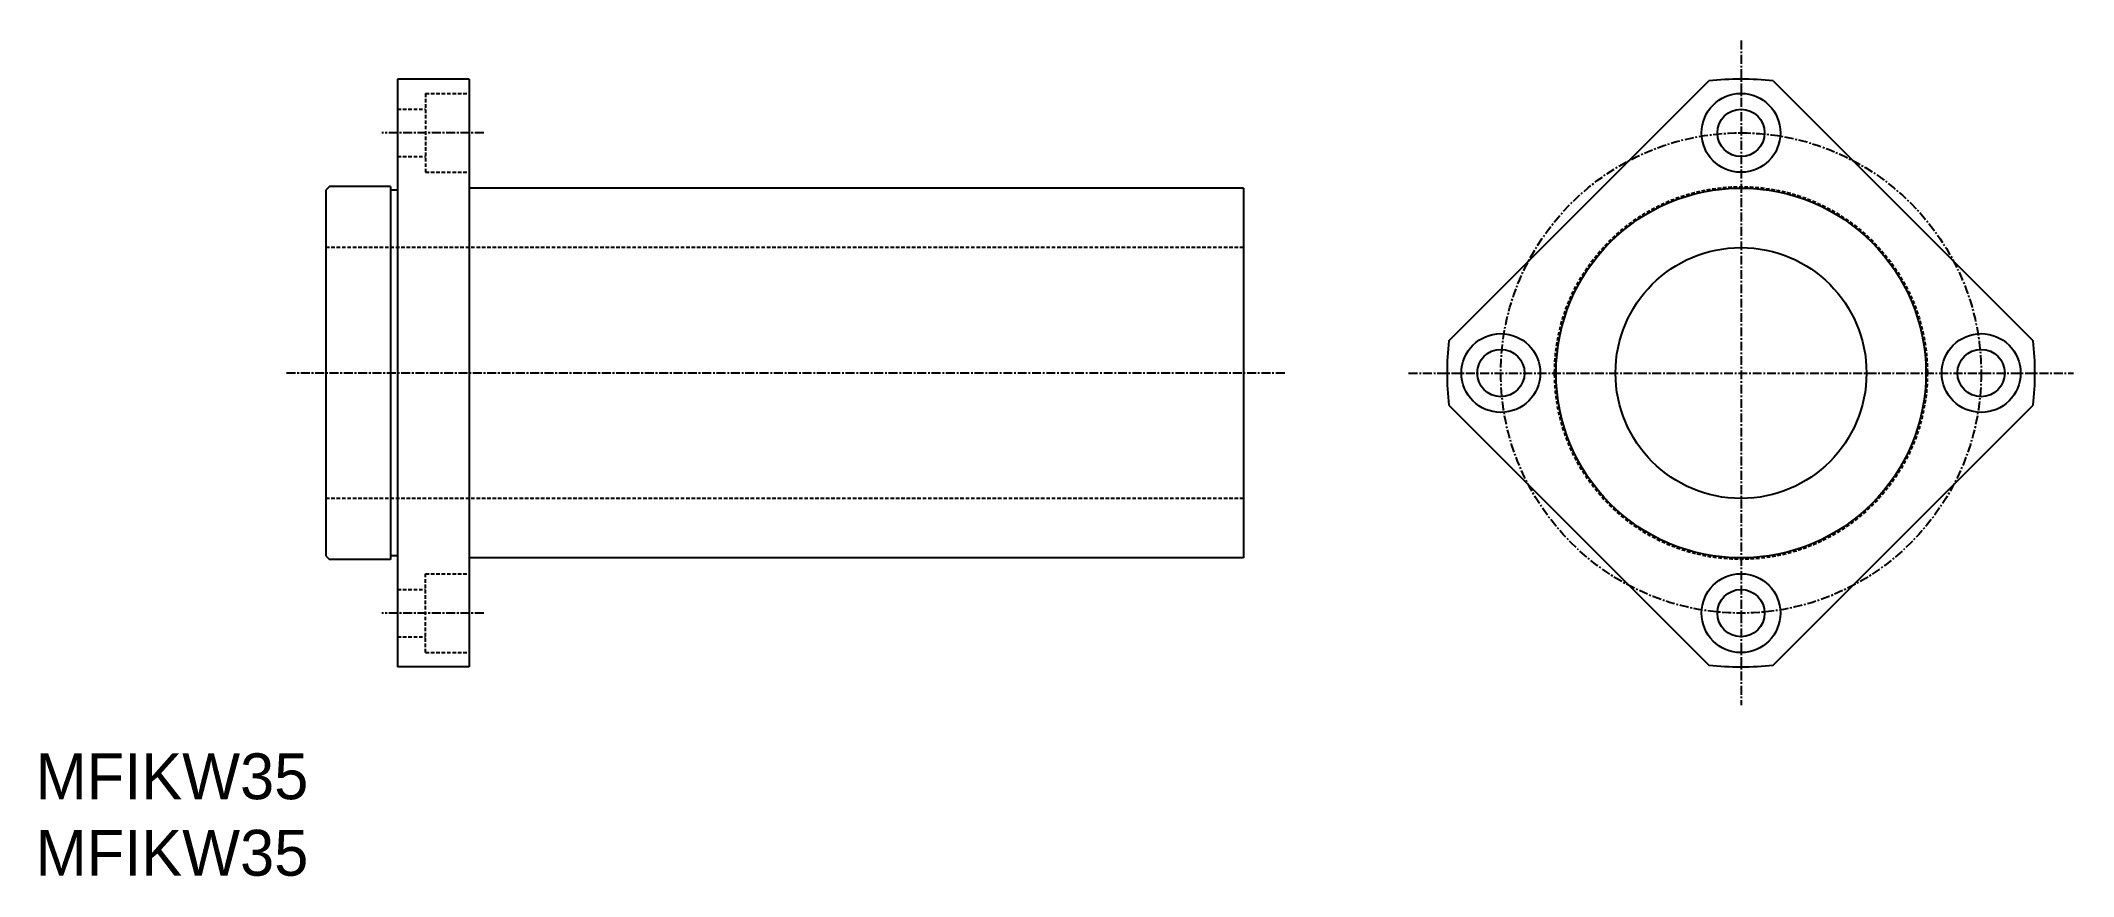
# Model space of a CAD drawing. Extents: x 54 to 338, y 37 to 153.
import ezdxf

# ---------------------------------------------------------------- set-up
doc = ezdxf.new("R2010")
doc.units = 0
doc.linetypes.add('CENTER', pattern=[2, 1.25, -0.25, 0.25, -0.25])
doc.linetypes.add('DASHED', pattern=[0.75, 0.5, -0.25])
doc.layers.get('0').update_dxf_attribs({"linetype": 'CONTINUOUS'})
doc.layers.add('CENTER', color=1, linetype='CENTER')

msp = doc.modelspace()

# ---------------------------------------------------------------- linework, layer by layer
at = {"color": 7, "linetype": 'CONTINUOUS'}
for p, q in [((104.18, 147.89), (104.18, 65.89)), ((114.18, 147.89), (104.18, 147.89)), ((114.18, 147.89), (114.18, 65.89)), ((250.83, 111.4), (287.07, 147.65)), ((296.08, 147.65), (332.33, 111.4)), ((94.68, 132.89), (94.18, 132.39)), ((94.18, 132.39), (94.18, 81.39)), ((103.18, 132.89), (94.68, 132.89)), ((103.18, 132.89), (103.18, 80.89)), ((104.18, 132.39), (103.18, 132.39)), ((222.18, 132.69), (114.18, 132.69)), ((222.18, 132.69), (222.18, 81.09)), ((94.18, 121.89), (94.18, 121.89)), ((250.83, 102.39), (287.07, 66.14)), ((296.08, 66.14), (332.33, 102.39)), ((94.18, 91.89), (94.18, 91.89)), ((94.18, 81.39), (94.68, 80.89)), ((103.18, 80.89), (94.68, 80.89)), ((104.18, 81.39), (103.18, 81.39)), ((222.18, 81.09), (114.18, 81.09)), ((114.18, 65.89), (104.18, 65.89))]:
    msp.add_line(p, q, dxfattribs=at)
at = {"color": 3, "linetype": 'DASHED'}
for p, q in [((108.08, 145.89), (114.18, 145.89)), ((108.08, 145.89), (108.08, 134.89)), ((104.18, 143.69), (108.08, 143.69)), ((104.18, 137.09), (108.08, 137.09)), ((108.08, 134.89), (114.18, 134.89)), ((222.18, 124.39), (94.18, 124.39)), ((222.18, 89.39), (94.18, 89.39)), ((104.18, 76.69), (108.08, 76.69)), ((108.08, 67.89), (108.08, 78.89)), ((108.08, 78.89), (114.18, 78.89)), ((104.18, 70.09), (108.08, 70.09)), ((108.08, 67.89), (114.18, 67.89))]:
    msp.add_line(p, q, dxfattribs=at)
at = {"color": 7, "linetype": 'CONTINUOUS'}
for centre, radius in [((291.58, 140.39), 5.5), ((291.58, 140.39), 3.3), ((291.58, 106.89), 25.8), ((291.58, 106.89), 17.5), ((258.08, 106.89), 5.5), ((325.08, 106.89), 5.5), ((258.08, 106.89), 3.3), ((325.08, 106.89), 3.3), ((291.58, 73.39), 5.5), ((291.58, 73.39), 3.3)]:
    msp.add_circle(centre, radius, dxfattribs=at)
at = {"color": 3, "linetype": 'DASHED'}
msp.add_circle((291.58, 106.89), 26, dxfattribs=at)
at = {"color": 7, "linetype": 'CONTINUOUS'}
for start, end in [(83.6947, 96.3053), (173.6947, 186.3053), (353.6947, 6.3053), (263.6947, 276.3053)]:
    msp.add_arc((291.58, 106.89), 41, start, end, dxfattribs=at)
at = {"layer": 'CENTER', "color": 1, "linetype": 'CENTER'}
for p, q in [((291.58, 153.26), (291.58, 60.53)), ((116.21, 140.39), (101.98, 140.39)), ((227.93, 106.89), (88.5, 106.89)), ((245.21, 106.89), (337.94, 106.89)), ((116.21, 73.39), (101.98, 73.39))]:
    msp.add_line(p, q, dxfattribs=at)
msp.add_circle((291.58, 106.89), 33.5, dxfattribs=at)

# ---------------------------------------------------------------- texts
at = {"color": 7, "linetype": 'CONTINUOUS'}
for p in [(53.69, 47.43), (53.69, 36.76)]:
    msp.add_text('MFIKW35', height=6.4, dxfattribs=at).set_placement(p)

doc.saveas('drawing.dxf')
